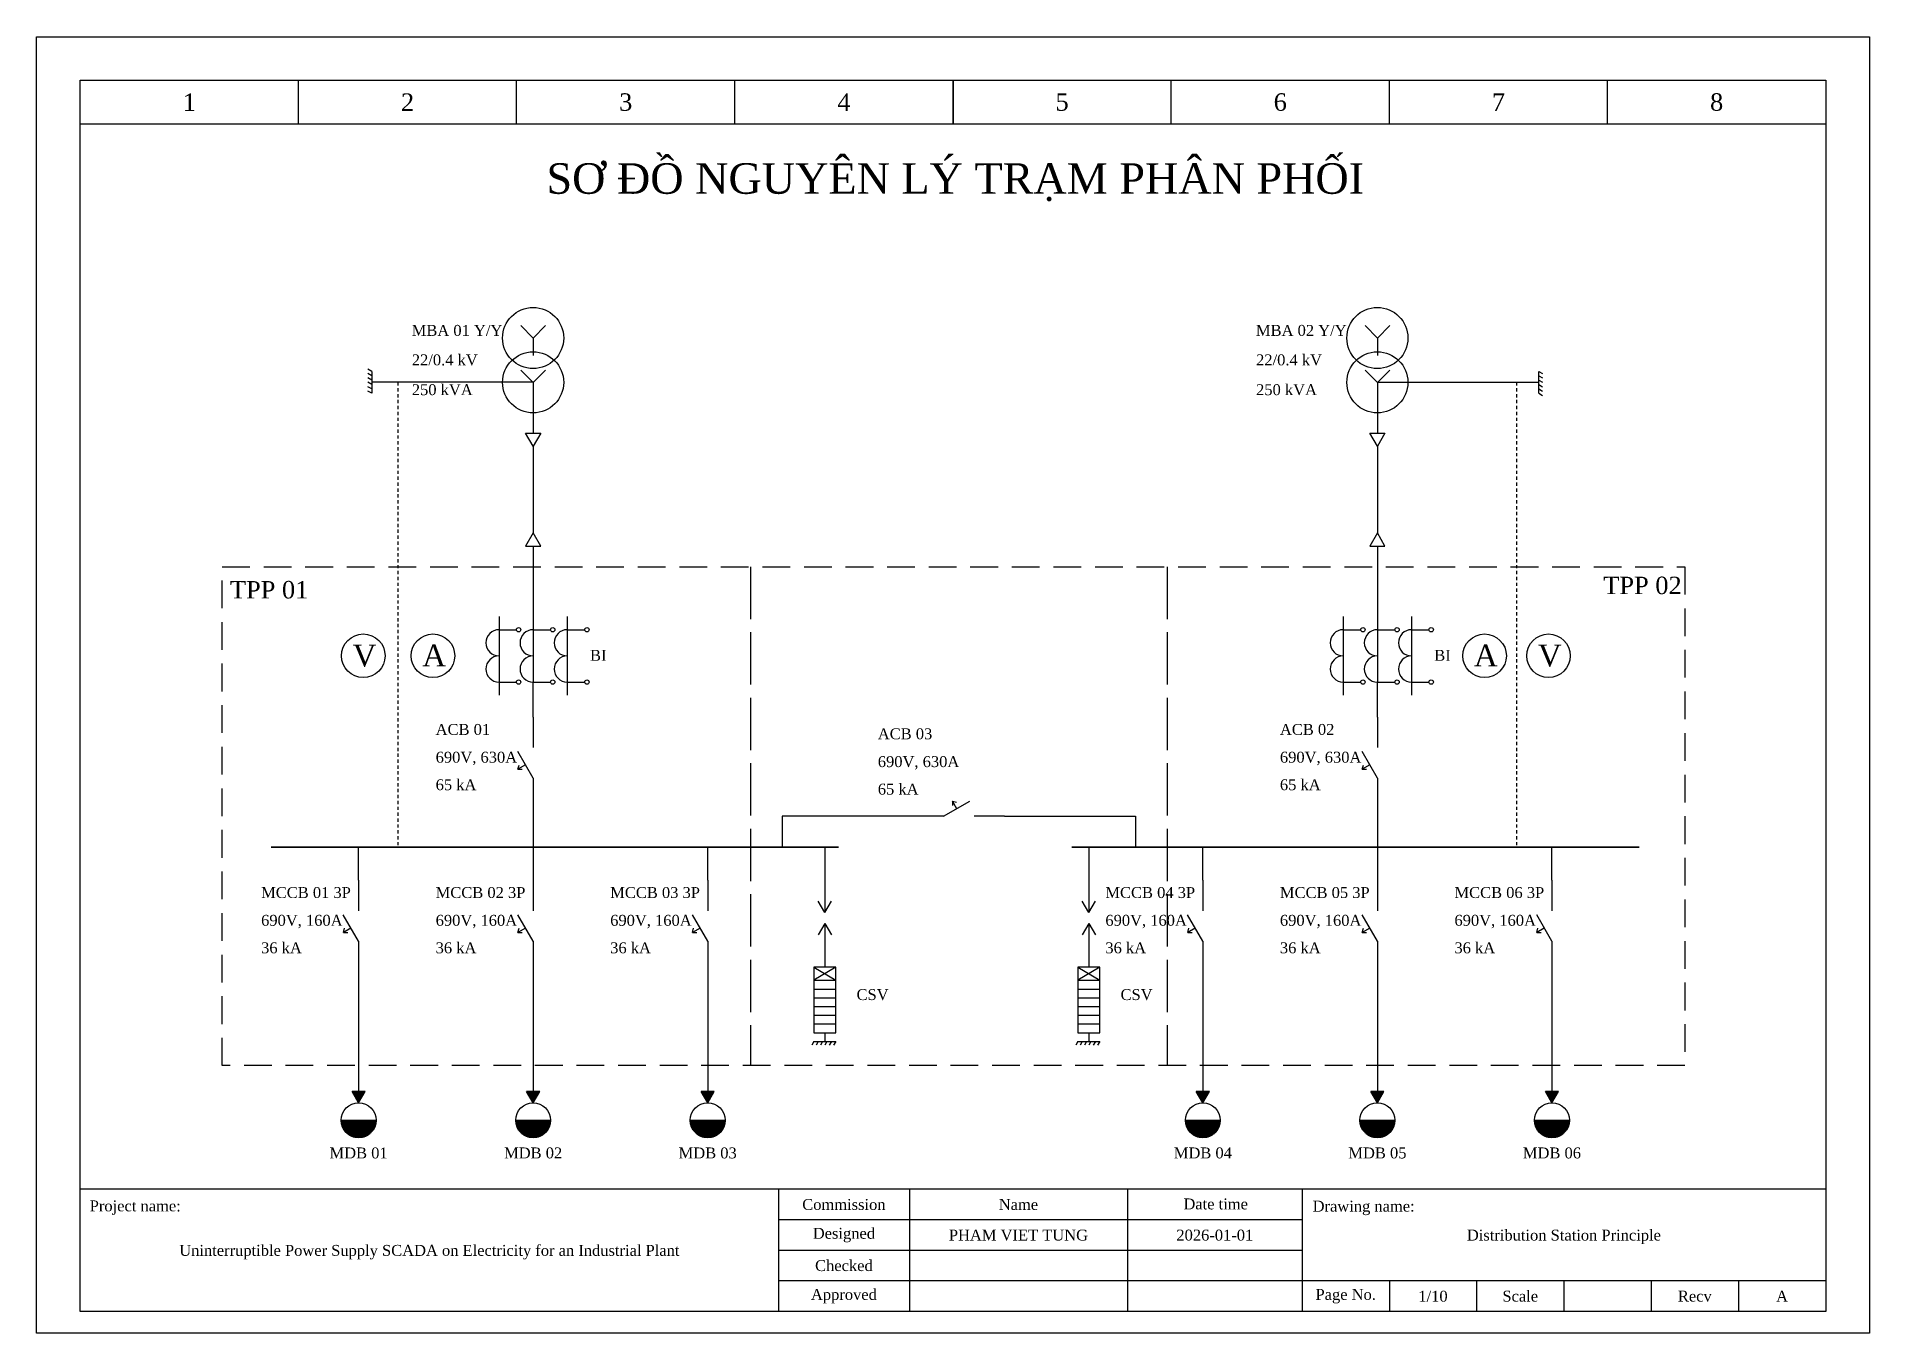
# Model space of a CAD drawing. Header units: millimetres. Extents: x 0 to 420, y 0 to 297.
import ezdxf
from ezdxf.enums import TextEntityAlignment as Align

# ---------------------------------------------------------------- set-up
doc = ezdxf.new("R2010")
doc.units = ezdxf.units.MM
for name, pattern in [('ACAD_ISO02W100', [15, 12, -3]), ('DASHED2', [9.525, 6.35, -3.175]), ('JIS_02_0.7', [1.35, 0.75, -0.6])]:
    doc.linetypes.add(name, pattern=pattern)
doc.layers.add('Busbar', color=1, linetype='Continuous', lineweight=40)
for name, color, linetype in [('Cabinet', 3, 'ACAD_ISO02W100'), ('Frame_text', 3, 'Continuous'), ('Text', 2, 'Continuous'), ('Wire', 5, 'Continuous')]:
    doc.layers.add(name, color=color, linetype=linetype)
doc.styles.add('F4.0', font='times.ttf', dxfattribs={"height": 4})
doc.styles.add('F5.0', font='times.ttf', dxfattribs={"height": 5})
doc.styles.add('F7.0', font='times.ttf', dxfattribs={"height": 7})
doc.styles.get("Standard").update_dxf_attribs({"font": 'times.ttf', "height": 2.5})

# ---------------------------------------------------------------- blocks, each defined once
blk = doc.blocks.new('A3_BLOCK')
for p, q in [((10, 5), (10, 287)), ((10, 287), (410, 287)), ((60, 277), (60, 287)), ((110, 277), (110, 287)), ((160, 277), (160, 287)), ((210, 277), (210, 287)), ((210, 287), (210, 277)), ((260, 277), (260, 287)), ((310, 277), (310, 287)), ((360, 277), (360, 287)), ((410, 287), (410, 5)), ((10, 277), (410, 277)), ((410, 33), (10, 33)), ((170, 33), (170, 5)), ((200, 33), (200, 5)), ((250, 33), (250, 5)), ((290, 33), (290, 5)), ((290, 26), (170, 26)), ((290, 19), (170, 19)), ((410, 12), (170, 12)), ((310, 12), (310, 5)), ((330, 12), (330, 5)), ((350, 12), (350, 5)), ((370, 12), (370, 5)), ((390, 12), (390, 5)), ((410, 5), (10, 5))]:
    blk.add_line(p, q)
at = {"layer": 'Frame_text'}
blk.add_lwpolyline([(0, 0), (0, 297), (420, 297), (420, 0), (0, 0)], close=True, dxfattribs=at)
at = {"char_height": 4, "attachment_point": 5, "style": 'F4.0'}
for s, insert in [('1', (35, 282)), ('2', (85, 282)), ('3', (135, 282)), ('4', (185, 282)), ('5', (235, 282)), ('6', (285, 282)), ('7', (335, 282)), ('8', (385, 282))]:
    blk.add_mtext_dynamic_manual_height_columns(s, width=19.9819, gutter_width=25, heights=[0], dxfattribs=dict(at, insert=insert))
at = {"char_height": 2.5}
for s, width, insert, attachment_point in [('Project name:', 20.4464, (12.16, 30.44), 1), ('Commission', 24.3938, (185, 29.5), 5), ('Name', 19.9366, (225, 29.5), 5), ('\\pi2.82608;Date time', 19.9366, (259.98, 30.89), 1), ('Drawing name:', 24.4615, (292.42, 30.38), 1), ('Designed', 24.3938, (185, 22.5), 5), ('Checked', 25.3958, (185, 15.5), 5), ('Approved', 29.851, (185, 8.5), 5), ('Page No.', 19.9366, (300, 8.5), 5), ('Scale', 19.9366, (340, 8.5), 5), ('Recv', 19.9366, (380, 8.5), 5)]:
    blk.add_mtext_dynamic_manual_height_columns(s, width=width, gutter_width=25, heights=[0], dxfattribs=dict(at, insert=insert, attachment_point=attachment_point))
at = {"layer": 'Frame_text'}
for tag, p in [('DESIGNED', (225, 22.5)), ('DESIGNED_DATE', (270, 22.5)), ('DRAWING_NAME', (350, 22.5)), ('PROJECT_NAME', (90, 19)), ('CHECKED', (225, 15.5)), ('CHECKED_DATE', (270, 15.5)), ('APPROVED', (225, 8.5)), ('APPROVED_DATE', (270, 8.5)), ('PAGE', (320, 8.5)), ('SCALE', (360, 8.5)), ('RECV', (400, 8.5))]:
    blk.add_attdef(tag, text='', height=2.5, dxfattribs=at).set_placement(p, align=Align.MIDDLE_CENTER)
blk = doc.blocks.new('MBA_BLOCK')
for p, q in [((111.78, 189.48), (108.95, 192.31)), ((111.78, 189.48), (114.61, 192.31)), ((111.78, 189.48), (111.78, 185.48)), ((111.78, 179.32), (108.95, 182.15)), ((111.78, 179.32), (114.61, 182.15)), ((111.78, 179.32), (111.78, 175.32))]:
    blk.add_line(p, q)
for centre in [(111.78, 189.48), (111.78, 179.32)]:
    blk.add_circle(centre, 7)
at = {"layer": 'Text'}
for tag, p in [('MBA_TITLE', (83.95, 189.97)), ('MBA_DES1', (83.98, 183.22)), ('MBA_DES2', (83.98, 176.39))]:
    blk.add_attdef(tag, p, '', height=2.5, dxfattribs=at)
blk = doc.blocks.new('MC_BLOCK')
at = {"lineweight": -3}
for p, q in [((178.23, 231.46), (178.23, 224.46)), ((178.23, 217.46), (174.73, 223.52)), ((176.48, 220.49), (174.75, 219.49)), ((174.75, 219.49), (175.01, 220.45)), ((174.75, 219.49), (175.75, 219.49)), ((178.23, 217.46), (178.23, 210.46))]:
    blk.add_line(p, q, dxfattribs=at)
at = {"layer": 'Text'}
for tag, p in [('MC_TITLE', (155.89, 227.36)), ('MC_DES1', (155.89, 221)), ('MC_DES2', (155.89, 214.7))]:
    blk.add_attdef(tag, p, '', height=2.5, dxfattribs=at)
blk = doc.blocks.new('MC2_BLOCK')
at = {"lineweight": -3}
for p, q in [((210.33, 123.93), (216.39, 127.43)), ((213.36, 125.68), (212.36, 127.41)), ((212.36, 127.41), (213.33, 127.15)), ((212.36, 127.41), (212.36, 126.41)), ((210.33, 123.93), (203.33, 123.93)), ((224.33, 123.93), (217.33, 123.93))]:
    blk.add_line(p, q, dxfattribs=at)
at = {"layer": 'Text'}
for tag, p in [('MC_TITLE', (195.28, 141.58)), ('MC_DES1', (195.28, 135.21)), ('MC_DES2', (195.28, 128.91))]:
    blk.add_attdef(tag, p, '', height=2.5, dxfattribs=at)
blk = doc.blocks.new('BI_BLOCK')
for p, q in [((141.71, 191.7), (145.71, 191.7)), ((149.53, 191.7), (153.53, 191.7)), ((157.35, 191.7), (161.35, 191.7)), ((141.71, 179.7), (145.71, 179.7)), ((149.53, 179.7), (153.53, 179.7)), ((157.35, 179.7), (161.35, 179.7))]:
    blk.add_line(p, q)
for centre in [(146.21, 191.7), (154.03, 191.7), (161.85, 191.7), (146.21, 179.7), (154.03, 179.7), (161.85, 179.7)]:
    blk.add_circle(centre, 0.5)
for centre in [(141.71, 188.7), (149.53, 188.7), (157.35, 188.7), (141.71, 182.7), (149.53, 182.7), (157.35, 182.7)]:
    blk.add_arc(centre, 3, 90, 270)
at = {"layer": 'Wire'}
for p, q in [((141.71, 194.7), (141.71, 176.7)), ((157.35, 194.7), (157.35, 176.7)), ((149.53, 191.7), (149.53, 179.7))]:
    blk.add_line(p, q, dxfattribs=at)
at = {"layer": 'Text'}
blk.add_attdef('BI_TITLE', (162.56, 184.59), '', height=2.5, dxfattribs=at)
blk = doc.blocks.new('CSV_BLOCK')
for p, q in [((169.23, 218.19), (164.23, 218.19)), ((164.23, 218.19), (164.23, 203.19)), ((164.23, 218.19), (169.23, 215.19)), ((169.23, 218.19), (164.23, 215.19)), ((164.23, 215.19), (169.23, 215.19)), ((169.23, 203.19), (169.23, 218.19)), ((164.23, 213.19), (169.23, 213.19)), ((164.23, 211.19), (169.23, 211.19)), ((164.23, 209.19), (169.23, 209.19)), ((164.23, 207.19), (169.23, 207.19)), ((164.23, 205.19), (169.23, 205.19)), ((164.23, 203.19), (169.23, 203.19)), ((166.73, 203.19), (166.73, 201.19)), ((164.23, 201.19), (163.73, 200.32)), ((164.23, 201.19), (169.23, 201.19)), ((165.23, 201.19), (164.73, 200.32)), ((166.23, 201.19), (165.73, 200.32)), ((167.23, 201.19), (166.73, 200.32)), ((168.23, 201.19), (167.73, 200.32)), ((169.23, 201.19), (168.73, 200.32))]:
    blk.add_line(p, q)
at = {"layer": 'Text'}
blk.add_attdef('CSV', (174.01, 210.67), '', height=2.5, dxfattribs=at)

msp = doc.modelspace()

# ---------------------------------------------------------------- linework, layer by layer
for p, q in [((76.78, 220.33), (75.91, 220.83)), ((76.78, 219.33), (75.91, 219.83)), ((76.78, 218.33), (75.91, 218.83)), ((76.78, 220.33), (76.78, 215.33)), ((344.26, 215.33), (344.26, 220.33)), ((344.26, 220.33), (345.13, 219.83)), ((344.26, 219.33), (345.13, 218.83)), ((76.78, 217.33), (75.91, 217.83)), ((76.78, 216.33), (75.91, 216.83)), ((76.78, 215.33), (75.91, 215.83)), ((78.78, 217.83), (76.78, 217.83)), ((342.26, 217.83), (344.26, 217.83)), ((344.26, 218.33), (345.13, 217.83)), ((344.26, 217.33), (345.13, 216.83)), ((344.26, 216.33), (345.13, 215.83)), ((344.26, 215.33), (345.13, 214.83)), ((69.78, 48.8), (77.78, 48.8)), ((69.78, 48.6), (77.77, 48.6)), ((69.8, 48.4), (77.76, 48.4)), ((69.82, 48.2), (77.73, 48.2)), ((69.86, 48), (77.7, 48)), ((69.91, 47.8), (77.65, 47.8)), ((69.96, 47.6), (77.59, 47.6)), ((70.03, 47.4), (77.53, 47.4)), ((70.11, 47.2), (77.44, 47.2)), ((70.21, 47), (77.35, 47)), ((70.31, 46.8), (77.24, 46.8)), ((70.44, 46.6), (77.12, 46.6)), ((70.58, 46.4), (76.98, 46.4)), ((70.74, 46.2), (76.82, 46.2)), ((109.78, 48.8), (117.78, 48.8)), ((109.78, 48.6), (117.77, 48.6)), ((109.8, 48.4), (117.76, 48.4)), ((109.82, 48.2), (117.73, 48.2)), ((109.86, 48), (117.7, 48)), ((109.91, 47.8), (117.65, 47.8)), ((109.96, 47.6), (117.59, 47.6)), ((110.03, 47.4), (117.53, 47.4)), ((110.11, 47.2), (117.44, 47.2)), ((110.21, 47), (117.35, 47)), ((110.31, 46.8), (117.24, 46.8)), ((110.44, 46.6), (117.12, 46.6)), ((110.58, 46.4), (116.98, 46.4)), ((110.74, 46.2), (116.82, 46.2)), ((149.78, 48.8), (157.78, 48.8)), ((149.78, 48.6), (157.77, 48.6)), ((149.8, 48.4), (157.76, 48.4)), ((149.82, 48.2), (157.73, 48.2)), ((149.86, 48), (157.7, 48)), ((149.91, 47.8), (157.65, 47.8)), ((149.96, 47.6), (157.59, 47.6)), ((150.03, 47.4), (157.53, 47.4)), ((150.11, 47.2), (157.44, 47.2)), ((150.21, 47), (157.35, 47)), ((150.31, 46.8), (157.24, 46.8)), ((150.44, 46.6), (157.12, 46.6)), ((150.58, 46.4), (156.98, 46.4)), ((150.74, 46.2), (156.82, 46.2)), ((263.26, 48.8), (271.26, 48.8)), ((263.27, 48.6), (271.26, 48.6)), ((263.28, 48.4), (271.24, 48.4)), ((263.31, 48.2), (271.22, 48.2)), ((263.34, 48), (271.18, 48)), ((263.39, 47.8), (271.13, 47.8)), ((263.45, 47.6), (271.08, 47.6)), ((263.51, 47.4), (271.01, 47.4)), ((263.6, 47.2), (270.93, 47.2)), ((263.69, 47), (270.83, 47)), ((263.8, 46.8), (270.73, 46.8)), ((263.92, 46.6), (270.6, 46.6)), ((264.06, 46.4), (270.46, 46.4)), ((264.22, 46.2), (270.3, 46.2)), ((303.26, 48.8), (311.26, 48.8)), ((303.27, 48.6), (311.26, 48.6)), ((303.28, 48.4), (311.24, 48.4)), ((303.31, 48.2), (311.22, 48.2)), ((303.34, 48), (311.18, 48)), ((303.39, 47.8), (311.13, 47.8)), ((303.45, 47.6), (311.08, 47.6)), ((303.51, 47.4), (311.01, 47.4)), ((303.6, 47.2), (310.93, 47.2)), ((303.69, 47), (310.83, 47)), ((303.8, 46.8), (310.73, 46.8)), ((303.92, 46.6), (310.6, 46.6)), ((304.06, 46.4), (310.46, 46.4)), ((304.22, 46.2), (310.3, 46.2)), ((343.26, 48.8), (351.26, 48.8)), ((343.27, 48.6), (351.26, 48.6)), ((343.28, 48.4), (351.24, 48.4)), ((343.31, 48.2), (351.22, 48.2)), ((343.34, 48), (351.18, 48)), ((343.39, 47.8), (351.13, 47.8)), ((343.45, 47.6), (351.08, 47.6)), ((343.51, 47.4), (351.01, 47.4)), ((343.6, 47.2), (350.93, 47.2)), ((343.69, 47), (350.83, 47)), ((343.8, 46.8), (350.73, 46.8)), ((343.92, 46.6), (350.6, 46.6)), ((344.06, 46.4), (350.46, 46.4)), ((344.22, 46.2), (350.3, 46.2)), ((70.92, 46), (76.63, 46)), ((71.13, 45.8), (76.42, 45.8)), ((71.38, 45.6), (76.18, 45.6)), ((71.67, 45.4), (75.89, 45.4)), ((72.03, 45.2), (75.52, 45.2)), ((72.53, 45), (75.03, 45)), ((110.92, 46), (116.63, 46)), ((111.13, 45.8), (116.42, 45.8)), ((111.38, 45.6), (116.18, 45.6)), ((111.67, 45.4), (115.89, 45.4)), ((112.03, 45.2), (115.52, 45.2)), ((112.53, 45), (115.03, 45)), ((150.92, 46), (156.63, 46)), ((151.13, 45.8), (156.42, 45.8)), ((151.38, 45.6), (156.18, 45.6)), ((151.67, 45.4), (155.89, 45.4)), ((152.03, 45.2), (155.52, 45.2)), ((152.53, 45), (155.03, 45)), ((264.41, 46), (270.12, 46)), ((264.62, 45.8), (269.91, 45.8)), ((264.86, 45.6), (269.66, 45.6)), ((265.15, 45.4), (269.37, 45.4)), ((265.52, 45.2), (269.01, 45.2)), ((266.01, 45), (268.51, 45)), ((304.41, 46), (310.12, 46)), ((304.62, 45.8), (309.91, 45.8)), ((304.86, 45.6), (309.66, 45.6)), ((305.15, 45.4), (309.37, 45.4)), ((305.52, 45.2), (309.01, 45.2)), ((306.01, 45), (308.51, 45)), ((344.41, 46), (350.12, 46)), ((344.62, 45.8), (349.91, 45.8)), ((344.86, 45.6), (349.66, 45.6)), ((345.15, 45.4), (349.37, 45.4)), ((345.52, 45.2), (349.01, 45.2)), ((346.01, 45), (348.51, 45))]:
    msp.add_line(p, q)
for points in [[(113.78, 203.18), (112.05, 206.18), (115.51, 206.18)], [(307.26, 203.18), (305.53, 206.18), (308.99, 206.18)], [(113.78, 183.32), (112.05, 180.32), (115.51, 180.32)], [(307.26, 183.32), (305.53, 180.32), (308.99, 180.32)]]:
    msp.add_lwpolyline(points, close=True)
for centre, radius in [((74.85, 155.19), 5), ((90.82, 155.19), 5), ((331.82, 155.19), 5), ((346.47, 155.19), 5), ((73.78, 48.8), 4), ((113.78, 48.8), 4), ((153.78, 48.8), 4), ((267.26, 48.8), 4), ((307.26, 48.8), 4), ((347.26, 48.8), 4)]:
    msp.add_circle(centre, radius)
at = {"layer": 'Busbar', "lineweight": 35}
for p, q in [((53.78, 111.36), (183.78, 111.36)), ((237.26, 111.36), (367.26, 111.36))]:
    msp.add_line(p, q, dxfattribs=at)
at = {"layer": 'Cabinet'}
for p, q in [((163.56, 175.58), (163.56, 61.32)), ((259.1, 175.58), (259.1, 61.32))]:
    msp.add_line(p, q, dxfattribs=at)
at = {"layer": 'Cabinet', "linetype": 'DASHED2'}
msp.add_lwpolyline([(42.52, 175.58), (377.73, 175.58), (377.73, 61.32), (42.52, 61.32)], close=True, dxfattribs=at)
at = {"layer": 'Wire'}
for p, q in [((113.78, 217.83), (78.78, 217.83)), ((307.26, 217.83), (342.26, 217.83)), ((113.78, 213.83), (113.78, 206.18)), ((307.26, 213.83), (307.26, 206.18)), ((113.78, 203.18), (113.78, 183.32)), ((307.26, 203.18), (307.26, 183.32)), ((113.78, 180.32), (113.78, 161.17)), ((307.26, 180.32), (307.26, 161.17)), ((113.78, 141.17), (113.78, 149.17)), ((307.26, 141.17), (307.26, 149.17)), ((113.78, 120.17), (113.78, 111.36)), ((200.82, 118.42), (170.82, 118.42)), ((170.82, 118.42), (170.82, 111.36)), ((221.82, 118.42), (251.82, 118.42)), ((251.82, 118.42), (251.82, 111.36)), ((307.26, 120.17), (307.26, 111.36)), ((73.78, 103.8), (73.78, 111.36)), ((113.78, 111.36), (113.78, 103.8)), ((153.78, 103.8), (153.78, 111.36)), ((180.63, 111.36), (180.63, 96.36)), ((241.12, 111.36), (241.12, 96.36)), ((267.26, 103.8), (267.26, 111.36)), ((307.26, 111.36), (307.26, 103.8)), ((347.26, 103.8), (347.26, 111.36)), ((180.63, 96.36), (179.13, 98.96)), ((180.63, 96.36), (182.13, 98.96)), ((241.12, 96.36), (239.62, 98.96)), ((241.12, 96.36), (242.62, 98.96)), ((180.63, 93.86), (179.13, 91.26)), ((180.63, 93.86), (182.13, 91.26)), ((180.63, 93.86), (180.63, 83.86)), ((241.12, 93.86), (239.62, 91.26)), ((241.12, 93.86), (242.62, 91.26)), ((241.12, 93.86), (241.12, 83.86)), ((73.78, 82.8), (73.78, 52.8)), ((113.78, 82.8), (113.78, 52.8)), ((153.78, 82.8), (153.78, 52.8)), ((267.26, 82.8), (267.26, 52.8)), ((307.26, 82.8), (307.26, 52.8)), ((347.26, 82.8), (347.26, 52.8)), ((73.78, 52.8), (72.28, 55.4)), ((75.28, 55.4), (72.28, 55.4)), ((75.16, 55.2), (72.39, 55.2)), ((75.05, 55), (72.51, 55)), ((74.93, 54.8), (72.62, 54.8)), ((73.78, 52.8), (75.28, 55.4)), ((113.78, 52.8), (112.28, 55.4)), ((115.28, 55.4), (112.28, 55.4)), ((115.16, 55.2), (112.39, 55.2)), ((115.05, 55), (112.51, 55)), ((114.93, 54.8), (112.62, 54.8)), ((113.78, 52.8), (115.28, 55.4)), ((153.78, 52.8), (152.28, 55.4)), ((155.28, 55.4), (152.28, 55.4)), ((155.16, 55.2), (152.39, 55.2)), ((155.05, 55), (152.51, 55)), ((154.93, 54.8), (152.62, 54.8)), ((153.78, 52.8), (155.28, 55.4)), ((267.26, 52.8), (265.76, 55.4)), ((268.76, 55.4), (265.76, 55.4)), ((268.65, 55.2), (265.88, 55.2)), ((268.53, 55), (265.99, 55)), ((268.42, 54.8), (266.11, 54.8)), ((267.26, 52.8), (268.76, 55.4)), ((307.26, 52.8), (305.76, 55.4)), ((308.76, 55.4), (305.76, 55.4)), ((308.65, 55.2), (305.88, 55.2)), ((308.53, 55), (305.99, 55)), ((308.42, 54.8), (306.11, 54.8)), ((307.26, 52.8), (308.76, 55.4)), ((347.26, 52.8), (345.76, 55.4)), ((348.76, 55.4), (345.76, 55.4)), ((348.65, 55.2), (345.88, 55.2)), ((348.53, 55), (345.99, 55)), ((348.42, 54.8), (346.11, 54.8)), ((347.26, 52.8), (348.76, 55.4)), ((74.82, 54.6), (72.74, 54.6)), ((74.7, 54.4), (72.86, 54.4)), ((74.59, 54.2), (72.97, 54.2)), ((74.47, 54), (73.09, 54)), ((74.35, 53.8), (73.2, 53.8)), ((74.24, 53.6), (73.32, 53.6)), ((74.12, 53.4), (73.43, 53.4)), ((74.01, 53.2), (73.55, 53.2)), ((73.89, 53), (73.66, 53)), ((114.82, 54.6), (112.74, 54.6)), ((114.7, 54.4), (112.86, 54.4)), ((114.59, 54.2), (112.97, 54.2)), ((114.47, 54), (113.09, 54)), ((114.35, 53.8), (113.2, 53.8)), ((114.24, 53.6), (113.32, 53.6)), ((114.12, 53.4), (113.43, 53.4)), ((114.01, 53.2), (113.55, 53.2)), ((113.89, 53), (113.66, 53)), ((154.82, 54.6), (152.74, 54.6)), ((154.7, 54.4), (152.86, 54.4)), ((154.59, 54.2), (152.97, 54.2)), ((154.47, 54), (153.09, 54)), ((154.35, 53.8), (153.2, 53.8)), ((154.24, 53.6), (153.32, 53.6)), ((154.12, 53.4), (153.43, 53.4)), ((154.01, 53.2), (153.55, 53.2)), ((153.89, 53), (153.66, 53)), ((268.3, 54.6), (266.22, 54.6)), ((268.18, 54.4), (266.34, 54.4)), ((268.07, 54.2), (266.45, 54.2)), ((267.95, 54), (266.57, 54)), ((267.84, 53.8), (266.69, 53.8)), ((267.72, 53.6), (266.8, 53.6)), ((267.61, 53.4), (266.92, 53.4)), ((267.49, 53.2), (267.03, 53.2)), ((267.38, 53), (267.15, 53)), ((308.3, 54.6), (306.22, 54.6)), ((308.18, 54.4), (306.34, 54.4)), ((308.07, 54.2), (306.45, 54.2)), ((307.95, 54), (306.57, 54)), ((307.84, 53.8), (306.69, 53.8)), ((307.72, 53.6), (306.8, 53.6)), ((307.61, 53.4), (306.92, 53.4)), ((307.49, 53.2), (307.03, 53.2)), ((307.38, 53), (307.15, 53)), ((348.3, 54.6), (346.22, 54.6)), ((348.18, 54.4), (346.34, 54.4)), ((348.07, 54.2), (346.45, 54.2)), ((347.95, 54), (346.57, 54)), ((347.84, 53.8), (346.69, 53.8)), ((347.72, 53.6), (346.8, 53.6)), ((347.61, 53.4), (346.92, 53.4)), ((347.49, 53.2), (347.03, 53.2)), ((347.38, 53), (347.15, 53))]:
    msp.add_line(p, q, dxfattribs=at)
at = {"layer": 'Wire', "linetype": 'JIS_02_0.7'}
for p, q in [((82.76, 217.83), (82.76, 111.36)), ((339.16, 217.83), (339.16, 111.36))]:
    msp.add_line(p, q, dxfattribs=at)

# ---------------------------------------------------------------- block references
ref = msp.add_blockref('A3_BLOCK', (0, 0))
ref.add_attrib('RECV', 'A', dxfattribs={"layer": 'Frame_text', "height": 2.5}).set_placement((400, 8.5), align=Align.MIDDLE_CENTER)
ref.add_attrib('PAGE', '1/10', dxfattribs={"layer": 'Frame_text', "height": 2.5}).set_placement((320, 8.5), align=Align.MIDDLE_CENTER)
ref.add_attrib('DRAWING_NAME', 'Distribution Station Principle', dxfattribs={"layer": 'Frame_text', "height": 2.5}).set_placement((350, 22.5), align=Align.MIDDLE_CENTER)
ref.add_attrib('DESIGNED_DATE', '2026-01-01', dxfattribs={"layer": 'Frame_text', "height": 2.5}).set_placement((270, 22.5), align=Align.MIDDLE_CENTER)
ref.add_attrib('DESIGNED', 'PHAM VIET TUNG', dxfattribs={"layer": 'Frame_text', "height": 2.5}).set_placement((225, 22.5), align=Align.MIDDLE_CENTER)
ref.add_attrib('PROJECT_NAME', 'Uninterruptible Power Supply SCADA on Electricity for an Industrial Plant', dxfattribs={"layer": 'Frame_text', "height": 2.5}).set_placement((90, 19), align=Align.MIDDLE_CENTER)
for name, p, values in [('MBA_BLOCK', (2, 38.5), {'MBA_TITLE': 'MBA 01 Y/Y', 'MBA_DES1': '22/0.4 kV', 'MBA_DES2': '250 kVA'}), ('MBA_BLOCK', (195.48, 38.5), {'MBA_TITLE': 'MBA 02 Y/Y', 'MBA_DES1': '22/0.4 kV', 'MBA_DES2': '250 kVA'}), ('BI_BLOCK', (-35.75, -30.54), {'BI_TITLE': 'BI'}), ('BI_BLOCK', (157.73, -30.54), {'BI_TITLE': 'BI'}), ('MC_BLOCK', (-64.45, -90.29), {'MC_DES2': '65 kA', 'MC_DES1': '690V, 630A', 'MC_TITLE': 'ACB 01'}), ('MC2_BLOCK', (-2.51, -5.51), {'MC_DES2': '65 kA', 'MC_DES1': '690V, 630A', 'MC_TITLE': 'ACB 03'}), ('MC_BLOCK', (129.03, -90.29), {'MC_DES2': '65 kA', 'MC_DES1': '690V, 630A', 'MC_TITLE': 'ACB 02'}), ('MC_BLOCK', (-104.45, -127.65), {'MC_DES2': '36 kA', 'MC_DES1': '690V, 160A', 'MC_TITLE': 'MCCB 01 3P'}), ('MC_BLOCK', (-64.45, -127.65), {'MC_DES2': '36 kA', 'MC_DES1': '690V, 160A', 'MC_TITLE': 'MCCB 02 3P'}), ('MC_BLOCK', (-24.45, -127.65), {'MC_DES2': '36 kA', 'MC_DES1': '690V, 160A', 'MC_TITLE': 'MCCB 03 3P'}), ('MC_BLOCK', (89.03, -127.65), {'MC_DES2': '36 kA', 'MC_DES1': '690V, 160A', 'MC_TITLE': 'MCCB 04 3P'}), ('MC_BLOCK', (129.03, -127.65), {'MC_DES2': '36 kA', 'MC_DES1': '690V, 160A', 'MC_TITLE': 'MCCB 05 3P'}), ('MC_BLOCK', (169.03, -127.65), {'MC_DES2': '36 kA', 'MC_DES1': '690V, 160A', 'MC_TITLE': 'MCCB 06 3P'}), ('CSV_BLOCK', (13.89, -134.33), {'CSV': 'CSV'}), ('CSV_BLOCK', (74.39, -134.33), {'CSV': 'CSV'})]:
    msp.add_blockref(name, p).add_auto_attribs(values)

# ---------------------------------------------------------------- texts
at = {"layer": 'Text'}
for s, width, gutter_width, insert, char_height, attachment_point, style in [('SƠ ĐỒ NGUYÊN LÝ TRẠM PHÂN PHỐI', 231.826, 35, (210.52, 268.02), 7, 2, 'F7.0'), ('TPP 01', 31.0715, 12.5, (44.3, 172.32), 4, 1, 'F4.0'), ('TPP 02', 31.0715, 12.5, (359.03, 173.31), 4, 1, 'F4.0'), ('V', 9.2007, 12.5, (72.41, 157.76), 5, 1, 'F5.0'), ('A', 9.2007, 12.5, (88.37, 157.76), 5, 1, 'F5.0'), ('A', 9.2007, 12.5, (329.38, 157.76), 5, 1, 'F5.0'), ('V', 9.2007, 12.5, (344.03, 157.76), 5, 1, 'F5.0')]:
    msp.add_mtext_dynamic_manual_height_columns(s, width=width, gutter_width=gutter_width, heights=[0], dxfattribs=dict(at, insert=insert, char_height=char_height, attachment_point=attachment_point, style=style))
at = {"layer": 'Text', "char_height": 2.5, "attachment_point": 5}
for s, insert in [('MDB 01', (73.78, 41.3)), ('MDB 02', (113.78, 41.3)), ('MDB 03', (153.78, 41.3)), ('MDB 04', (267.26, 41.3)), ('MDB 05', (307.26, 41.3)), ('MDB 06', (347.26, 41.3))]:
    msp.add_mtext_dynamic_manual_height_columns(s, width=21.7131, gutter_width=35, heights=[0], dxfattribs=dict(at, insert=insert))

doc.saveas('drawing.dxf')
